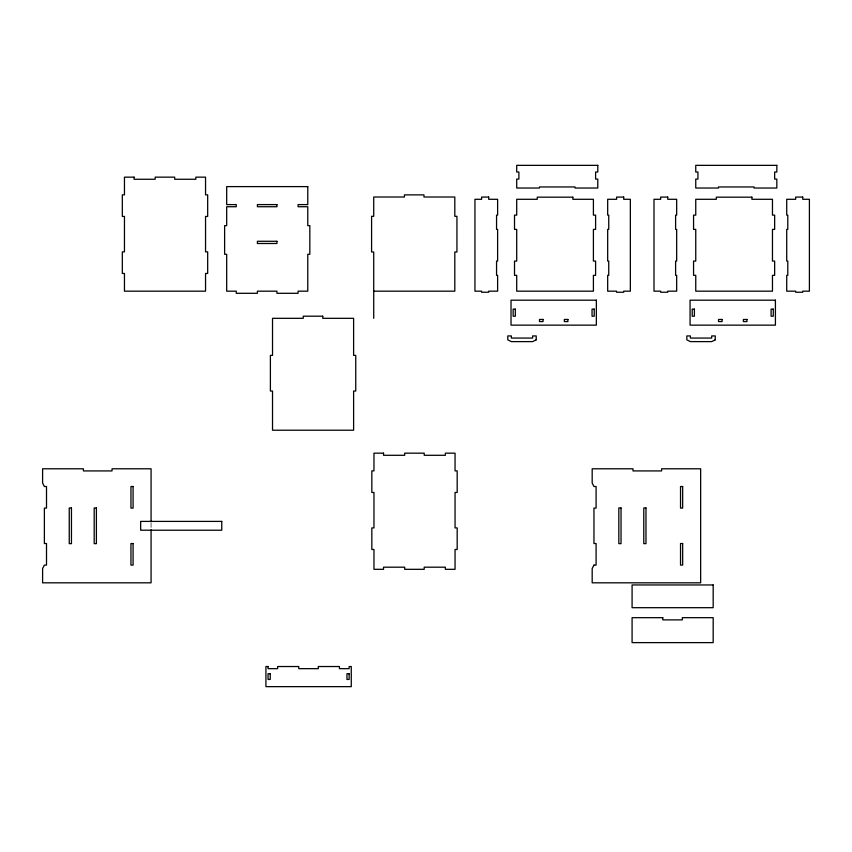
<?xml version="1.0" encoding="UTF-8"?>
<svg xmlns="http://www.w3.org/2000/svg" width="852" height="852" viewBox="0 0 852 852"><rect width="100%" height="100%" fill="white"/><g stroke="black" fill="none" stroke-linecap="round" stroke-linejoin="round"><path stroke-width="0.64" stroke-dasharray="4.26 3.19" d="M151.07 523.149L151.07 528.453"/><path stroke-width="1.28" d="M373.719 291.171L454.808 291.171L454.808 252L456.938 252L456.938 216.312L454.808 216.312L454.808 197.014L423.966 197.014L423.966 194.874L404.434 194.874L404.434 197.014L373.719 197.014L373.719 216.312L371.589 216.312L371.589 252L373.719 252L373.719 318.318M151.07 521.829L151.07 468.792L112.038 468.792L112.038 470.922L83.4 470.922L83.4 468.792L42.6 468.792L42.6 483.063L44.379 486.513L46.509 486.513L46.509 508.09L44.379 508.09L44.379 543.523L46.509 543.523L46.509 565.1L44.379 565.1L42.6 568.54L42.6 582.821L151.07 582.821L151.07 529.784M593.961 565.1L592.183 568.54L592.183 582.821L700.653 582.821L700.653 468.792L661.621 468.792L661.621 470.922L632.983 470.922L632.983 468.792L592.183 468.792L592.183 483.063L593.961 486.513L596.091 486.513L596.091 508.09L593.961 508.09L593.961 543.523L596.091 543.523L596.091 565.1L593.961 565.1M536.206 339.841L532.649 341.609L511.349 341.609L507.781 339.841L507.781 335.933L511.349 335.933L511.349 338.063L532.649 338.063L532.649 335.933L536.206 335.933L536.206 339.841M715.254 339.841L711.697 341.609L690.397 341.609L686.829 339.841L686.829 335.933L690.397 335.933L690.397 338.063L711.697 338.063L711.697 335.933L715.254 335.933L715.254 339.841M597.784 165.352L516.706 165.352L516.706 172.019L518.889 172.019L518.889 179.09L516.706 179.09L516.706 188.026L539.444 188.026L539.444 186.961L575.047 186.961L575.047 188.026L597.784 188.026L597.784 179.09L595.601 179.09L595.601 172.019L597.784 172.019L597.784 165.352M776.832 165.352L695.754 165.352L695.754 172.019L697.937 172.019L697.937 179.09L695.754 179.09L695.754 188.026L718.502 188.026L718.502 186.961L754.095 186.961L754.095 188.026L776.832 188.026L776.832 179.09L774.649 179.09L774.649 172.019L776.832 172.019L776.832 165.352M134.041 177.152L124.456 177.152L124.456 194.863L122.326 194.863L122.326 216.44L124.456 216.44L124.456 251.872L122.326 251.872L122.326 273.449L124.456 273.449L124.456 291.171L205.545 291.171L205.545 273.449L207.675 273.449L207.675 251.872L205.545 251.872L205.545 216.44L207.675 216.44L207.675 194.863L205.545 194.863L205.545 177.152L195.843 177.152L195.843 179.271L174.703 179.271L174.703 177.152L155.17 177.152L155.17 179.271L134.041 179.271L134.041 177.152M307.774 186.609L226.685 186.609L226.685 204.597L236.26 204.597L236.26 206.727L226.685 206.727L226.685 225.642L224.619 225.642L224.619 254.279L226.685 254.279L226.685 291.171L236.26 291.171L236.26 293.301L257.4 293.301L257.4 291.171L276.932 291.171L276.932 293.301L298.072 293.301L298.072 291.171L307.774 291.171L307.774 254.279L309.83 254.279L309.83 225.642L307.774 225.642L307.774 206.727L298.072 206.727L298.072 204.597L307.774 204.597L307.774 186.609M488.686 197.078L481.614 197.078L481.614 199.293L474.947 199.293L474.947 291.171L481.614 291.171L481.614 292.236L488.686 292.236L488.686 291.171L497.621 291.171L497.621 275.334L496.556 275.334L496.556 261.074L497.621 261.074L497.621 229.39L496.556 229.39L496.556 215.13L497.621 215.13L497.621 199.293L488.686 199.293L488.686 197.078M623.696 197.078L616.614 197.078L616.614 199.293L607.678 199.293L607.678 215.13L608.743 215.13L608.743 229.39L607.678 229.39L607.678 261.074L608.743 261.074L608.743 275.334L607.678 275.334L607.678 291.171L616.614 291.171L616.614 292.236L623.696 292.236L623.696 291.171L630.352 291.171L630.352 199.293L623.696 199.293L623.696 197.078M667.734 197.078L660.662 197.078L660.662 199.293L653.995 199.293L653.995 291.171L660.662 291.171L660.662 292.236L667.734 292.236L667.734 291.171L676.669 291.171L676.669 275.334L675.604 275.334L675.604 261.074L676.669 261.074L676.669 229.39L675.604 229.39L675.604 215.13L676.669 215.13L676.669 199.293L667.734 199.293L667.734 197.078M802.744 197.078L795.661 197.078L795.661 199.293L786.726 199.293L786.726 215.13L787.791 215.13L787.791 229.39L786.726 229.39L786.726 261.074L787.791 261.074L787.791 275.334L786.726 275.334L786.726 291.171L795.661 291.171L795.661 292.236L802.744 292.236L802.744 291.171L809.4 291.171L809.4 199.293L802.744 199.293L802.744 197.078M572.853 197.174L537.261 197.174L537.261 199.293L516.706 199.293L516.706 215.13L514.512 215.13L514.512 229.39L516.706 229.39L516.706 261.074L514.512 261.074L514.512 275.334L516.706 275.334L516.706 291.171L593.407 291.171L593.407 275.334L595.601 275.334L595.601 261.074L593.407 261.074L593.407 229.39L595.601 229.39L595.601 215.13L593.407 215.13L593.407 199.293L572.853 199.293L572.853 197.174M751.901 197.174L716.308 197.174L716.308 199.293L695.754 199.293L695.754 215.13L693.56 215.13L693.56 229.39L695.754 229.39L695.754 261.074L693.56 261.074L693.56 275.334L695.754 275.334L695.754 291.171L772.466 291.171L772.466 275.334L774.649 275.334L774.649 261.074L772.466 261.074L772.466 229.39L774.649 229.39L774.649 215.13L772.466 215.13L772.466 199.293L751.901 199.293L751.901 197.174M276.932 204.597L257.4 204.597L257.4 206.727L276.932 206.727L276.932 204.597M276.932 241.286L257.4 241.286L257.4 243.491L276.932 243.491L276.932 241.286M596.368 300.192L511.019 300.192L511.019 325.144L596.368 325.144L596.368 300.192M775.416 300.192L690.067 300.192L690.067 325.144L775.416 325.144L775.416 300.192M515.332 309.127L513.149 309.127L513.149 316.209L515.332 316.209L515.332 309.127M594.238 309.127L592.044 309.127L592.044 316.209L594.238 316.209L594.238 309.127M694.391 309.127L692.197 309.127L692.197 316.209L694.391 316.209L694.391 309.127M773.286 309.127L771.092 309.127L771.092 316.209L773.286 316.209L773.286 309.127M322.77 316.198L303.237 316.198L303.237 318.318L272.523 318.318L272.523 355.359L270.393 355.359L270.393 391.047L272.523 391.047L272.523 430.217L353.612 430.217L353.612 391.047L355.742 391.047L355.742 355.359L353.612 355.359L353.612 318.318L322.77 318.318L322.77 316.198M543.043 319.457L539.476 319.457L539.476 321.587L543.043 321.587L543.043 319.457M567.901 319.457L564.343 319.457L564.343 321.587L567.901 321.587L567.901 319.457M722.091 319.457L718.524 319.457L718.524 321.587L722.091 321.587L722.091 319.457M746.959 319.457L743.391 319.457L743.391 321.587L746.959 321.587L746.959 319.457M383.538 453.168L373.964 453.168L373.964 470.879L371.834 470.879L371.834 492.456L373.964 492.456L373.964 527.899L371.834 527.899L371.834 549.476L373.964 549.476L373.964 569.317L383.538 569.317L383.538 567.187L404.679 567.187L404.679 569.317L424.211 569.317L424.211 567.187L445.351 567.187L445.351 569.317L455.053 569.317L455.053 549.476L457.183 549.476L457.183 527.899L455.053 527.899L455.053 492.456L457.183 492.456L457.183 470.879L455.053 470.879L455.053 453.168L445.351 453.168L445.351 455.287L424.211 455.287L424.211 453.168L404.679 453.168L404.679 455.287L383.538 455.287L383.538 453.168M133.082 486.513L130.952 486.513L130.952 508.09L133.082 508.09L133.082 486.513M682.665 486.513L680.535 486.513L680.535 508.09L682.665 508.09L682.665 486.513M71.451 507.962L69.246 507.962L69.246 543.651L71.451 543.651L71.451 507.962M96.393 507.962L94.189 507.962L94.189 543.651L96.393 543.651L96.393 507.962M621.033 507.962L618.829 507.962L618.829 543.651L621.033 543.651L621.033 507.962M645.976 507.962L643.782 507.962L643.782 543.651L645.976 543.651L645.976 507.962M221.754 521.403L140.665 521.403L140.665 530.21L221.754 530.21L221.754 521.403M133.082 543.523L130.952 543.523L130.952 565.1L133.082 565.1L133.082 543.523M682.665 543.523L680.535 543.523L680.535 565.1L682.665 565.1L682.665 543.523M713.177 584.951L632.088 584.951L632.088 607.689L713.177 607.689L713.177 584.951M662.803 617.679L632.088 617.679L632.088 642.621L713.177 642.621L713.177 617.679L682.335 617.679L682.335 619.873L662.803 619.873L662.803 617.679M268.05 666.53L265.92 666.53L265.92 686.648L351.269 686.648L351.269 666.53L349.139 666.53L349.139 668.66L339.437 668.66L339.437 666.53L318.297 666.53L318.297 668.66L298.764 668.66L298.764 666.53L277.635 666.53L277.635 668.66L268.05 668.66L268.05 666.53M270.244 673.73L268.05 673.73L268.05 679.438L270.244 679.438L270.244 673.73M349.139 673.73L346.956 673.73L346.956 679.438L349.139 679.438L349.139 673.73"/></g></svg>
